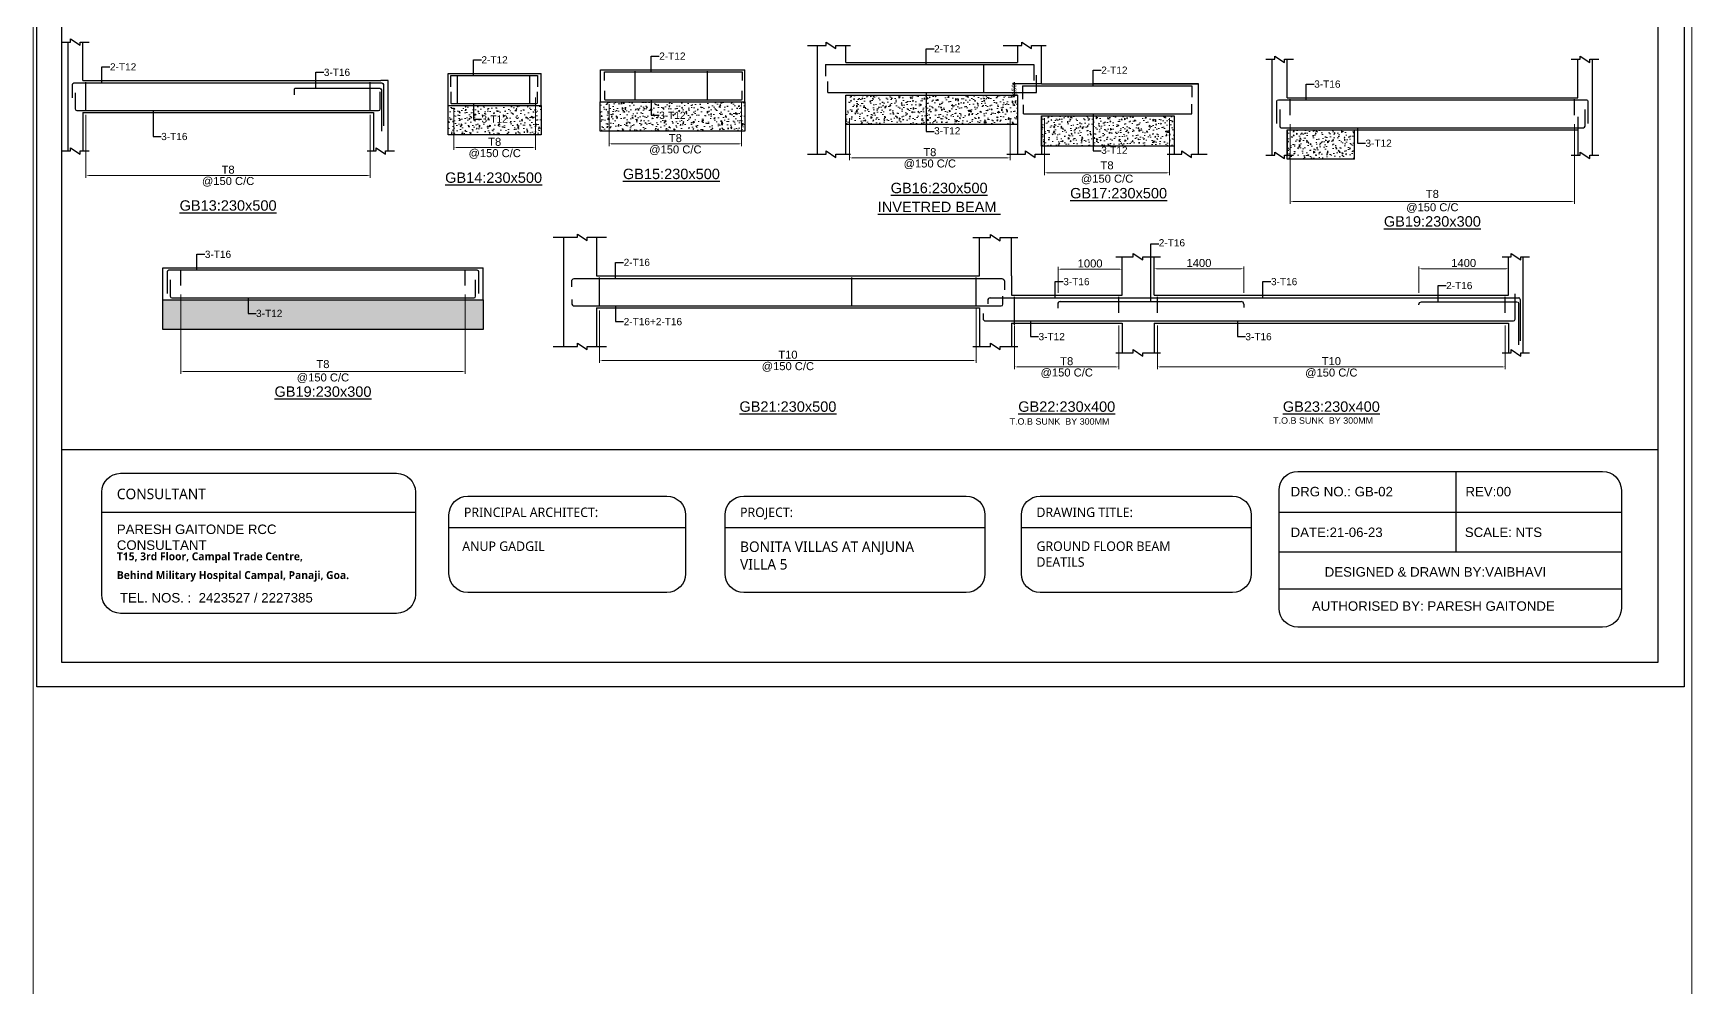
# Model space of a CAD drawing. Header units: millimetres. Extents: x 660818 to 959388, y -495289 to 50450.
# Drawn here: x 756397 to 808207, y -152937 to -123117 of the extents above; entities that cross this region are included whole.
import ezdxf
from ezdxf.enums import TextEntityAlignment as Align

# ---------------------------------------------------------------- set-up
doc = ezdxf.new("R2010")
doc.units = ezdxf.units.MM
doc.header["$LTSCALE"] = 0.01
doc.header["$MEASUREMENT"] = 0
doc.header["$PDMODE"] = 35
for name, color, linetype in [('Concrete Line', 2, 'Continuous'), ('Cut Line', 31, 'Continuous'), ('Dimension', 31, 'Continuous'), ('Grid', 8, 'Continuous'), ('Labels', 4, 'Continuous'), ('Link', 225, 'Continuous'), ('RAFT', 1, 'Continuous'), ('Reinforcement', 130, 'Continuous'), ('Text', 7, 'Continuous')]:
    doc.layers.add(name, color=color, linetype=linetype)
doc.layers.add('E-Switch board', color=71, linetype='Continuous', lineweight=20)
doc.layers.add('elevation', color=123, linetype='Continuous', lineweight=15)
doc.styles.add('SC-SansSerif', font='SansSerif')
doc.styles.get("Standard").update_dxf_attribs({"font": 'arial.ttf'})
doc.dimstyles.new('masonry dim', dxfattribs={"dimtxt": 140, "dimasz": 80, "dimexe": 50, "dimexo": 0, "dimgap": 50, "dimtad": 0, "dimdec": 0, "dimrnd": 5, "dimzin": 0, "dimdsep": 46, "dimtxsty": 'Standard', "dimblk": 'ARCHTICK', "dimcen": 0.09, "dimdle": 50, "dimadec": 0, "dimazin": 0, "dimtfac": 1, "dimtdec": 0, "dimtmove": 0, "dimatfit": 3, "dimfxl": 1, "dimtolj": 1, "dimtzin": 0, "dimarcsym": 0})
doc.dimstyles.new('SCBBSDimStyl', dxfattribs={"dimtxt": 250, "dimasz": 100, "dimexe": 75, "dimexo": 75, "dimgap": 50, "dimtad": 1, "dimtoh": 1, "dimdec": 0, "dimzin": 0, "dimdsep": 46, "dimtxsty": 'SC-SansSerif', "dimcen": 0.045, "dimclrd": 8, "dimclre": 8, "dimclrt": 31, "dimadec": 0, "dimazin": 0, "dimtfac": 1, "dimtdec": 0, "dimtix": 1, "dimtofl": 0, "dimtmove": 0, "dimatfit": 3, "dimfxl": 1, "dimtolj": 1, "dimtzin": 0, "dimlwd": 0, "dimlwe": 0, "dimarcsym": 0})
doc.dimstyles.get("Standard").update_dxf_attribs({"dimtxt": 200, "dimasz": 0.18, "dimexe": 0.18, "dimexo": 0.0625, "dimgap": 0.09, "dimtad": 0, "dimtih": 1, "dimtoh": 1, "dimdec": 1, "dimzin": 0, "dimdsep": 46, "dimtxsty": 'Standard', "dimcen": 0.09, "dimadec": 0, "dimazin": 0, "dimtfac": 1, "dimtdec": 1, "dimtofl": 0, "dimtmove": 0, "dimatfit": 3, "dimfxl": 1, "dimtolj": 1, "dimtzin": 0, "dimarcsym": 0})

# ---------------------------------------------------------------- blocks, each defined once
blk = doc.blocks.new('*D807')
at = {"layer": 'Defpoints', "color": 0, "transparency": 16777216}
for p in [(758046, -125594), (766926, -125594), (766926, -127559)]:
    blk.add_point(p, dxfattribs=at)
at = {"layer": 'Dimension', "color": 8, "lineweight": 0, "transparency": 16777216}
for p, q in [((758046, -125669), (758046, -127634)), ((766926, -125669), (766926, -127634)), ((758146, -127559), (766826, -127559))]:
    blk.add_line(p, q, dxfattribs=at)
at = {"layer": 'Dimension', "color": 8, "transparency": 16777216}
for points in [[(758146, -127543), (758146, -127576), (758046, -127559)], [(766826, -127543), (766826, -127576), (766926, -127559)]]:
    blk.add_solid(points, dxfattribs=at)
at = {"layer": 'Dimension', "color": 31, "transparency": 16777216, "char_height": 250, "style": 'SC-SansSerif'}
for s, insert, attachment_point in [('\\A1;T8', (762486, -127509), 8), ('\\A1;@150 C/C', (762486, -127609), 2)]:
    blk.add_mtext(s, dxfattribs=dict(at, insert=insert, attachment_point=attachment_point))
blk = doc.blocks.new('*D825')
at = {"layer": 'Defpoints', "color": 0, "transparency": 16777216}
for p in [(769542, -125374), (772087, -125056), (772087, -126689)]:
    blk.add_point(p, dxfattribs=at)
at = {"layer": 'Dimension', "color": 8, "lineweight": 0, "transparency": 16777216}
for p, q in [((772087, -125131), (772087, -126764)), ((769542, -125449), (769542, -126764)), ((769642, -126689), (771987, -126689))]:
    blk.add_line(p, q, dxfattribs=at)
at = {"layer": 'Dimension', "color": 8, "transparency": 16777216}
for points in [[(769642, -126672), (769642, -126706), (769542, -126689)], [(771987, -126672), (771987, -126706), (772087, -126689)]]:
    blk.add_solid(points, dxfattribs=at)
at = {"layer": 'Dimension', "color": 31, "transparency": 16777216, "char_height": 250, "style": 'SC-SansSerif'}
for s, insert, attachment_point in [('\\A1;T8', (770814, -126639), 8), ('\\A1;@150 C/C', (770814, -126739), 2)]:
    blk.add_mtext(s, dxfattribs=dict(at, insert=insert, attachment_point=attachment_point))
blk = doc.blocks.new('*D826')
at = {"layer": 'Defpoints', "color": 0, "transparency": 16777216}
for p in [(774387, -125258), (778527, -125196), (778527, -126573)]:
    blk.add_point(p, dxfattribs=at)
at = {"layer": 'Dimension', "color": 8, "lineweight": 0, "transparency": 16777216}
for p, q in [((774387, -125333), (774387, -126648)), ((778527, -125271), (778527, -126648)), ((774487, -126573), (778427, -126573))]:
    blk.add_line(p, q, dxfattribs=at)
at = {"layer": 'Dimension', "color": 8, "transparency": 16777216}
for points in [[(774487, -126556), (774487, -126590), (774387, -126573)], [(778427, -126556), (778427, -126590), (778527, -126573)]]:
    blk.add_solid(points, dxfattribs=at)
at = {"layer": 'Dimension', "color": 31, "transparency": 16777216, "char_height": 250, "style": 'SC-SansSerif'}
for s, insert, attachment_point in [('\\A1;T8', (776457, -126523), 8), ('\\A1;@150 C/C', (776457, -126623), 2)]:
    blk.add_mtext(s, dxfattribs=dict(at, insert=insert, attachment_point=attachment_point))
blk = doc.blocks.new('*D827')
at = {"layer": 'Defpoints', "color": 0, "transparency": 16777216}
for p in [(787991, -125697), (791893, -125697), (791893, -127478)]:
    blk.add_point(p, dxfattribs=at)
at = {"layer": 'Dimension', "color": 8, "lineweight": 0, "transparency": 16777216}
for p, q in [((787991, -125772), (787991, -127553)), ((791893, -125772), (791893, -127553)), ((788091, -127478), (791793, -127478))]:
    blk.add_line(p, q, dxfattribs=at)
at = {"layer": 'Dimension', "color": 8, "transparency": 16777216}
for points in [[(788091, -127461), (788091, -127495), (787991, -127478)], [(791793, -127461), (791793, -127495), (791893, -127478)]]:
    blk.add_solid(points, dxfattribs=at)
at = {"layer": 'Dimension', "color": 31, "transparency": 16777216, "insert": (789942, -127478), "char_height": 250, "attachment_point": 5, "style": 'SC-SansSerif'}
blk.add_mtext('\\A1;T8\\P@150 C/C', dxfattribs=at)
blk = doc.blocks.new('*D828')
at = {"layer": 'Defpoints', "color": 0, "transparency": 16777216}
for p in [(761009, -131201), (769889, -131201), (769889, -133687)]:
    blk.add_point(p, dxfattribs=at)
at = {"layer": 'Dimension', "color": 8, "lineweight": 0, "transparency": 16777216}
for p, q in [((761009, -131276), (761009, -133762)), ((769889, -131276), (769889, -133762)), ((761109, -133687), (769789, -133687))]:
    blk.add_line(p, q, dxfattribs=at)
at = {"layer": 'Dimension', "color": 8, "transparency": 16777216}
for points in [[(761109, -133670), (761109, -133704), (761009, -133687)], [(769789, -133670), (769789, -133704), (769889, -133687)]]:
    blk.add_solid(points, dxfattribs=at)
at = {"layer": 'Dimension', "color": 31, "transparency": 16777216, "insert": (765449, -133687), "char_height": 250, "attachment_point": 5, "style": 'SC-SansSerif'}
blk.add_mtext('\\A1;T8\\P@150 C/C', dxfattribs=at)
blk = doc.blocks.new('*D829')
at = {"layer": 'Defpoints', "color": 0, "transparency": 16777216}
for p in [(774092, -131701), (785852, -131651), (785852, -133341)]:
    blk.add_point(p, dxfattribs=at)
at = {"layer": 'Dimension', "color": 8, "lineweight": 0, "transparency": 16777216}
for p, q in [((774092, -131776), (774092, -133416)), ((785852, -131726), (785852, -133416)), ((774192, -133341), (785752, -133341))]:
    blk.add_line(p, q, dxfattribs=at)
at = {"layer": 'Dimension', "color": 8, "transparency": 16777216}
for points in [[(774192, -133325), (774192, -133358), (774092, -133341)], [(785752, -133325), (785752, -133358), (785852, -133341)]]:
    blk.add_solid(points, dxfattribs=at)
at = {"layer": 'Dimension', "color": 31, "transparency": 16777216, "char_height": 250, "attachment_point": 5, "style": 'SC-SansSerif'}
for s, insert in [('\\A1;T10', (779972, -133162)), ('\\A1;@150 C/C', (779972, -133543))]:
    blk.add_mtext(s, dxfattribs=dict(at, insert=insert))
blk = doc.blocks.new('*D830')
at = {"layer": 'Defpoints', "color": 0, "transparency": 16777216}
for p in [(787052, -132171), (790312, -132171), (790312, -133541)]:
    blk.add_point(p, dxfattribs=at)
at = {"layer": 'Dimension', "color": 8, "lineweight": 0, "transparency": 16777216}
for p, q in [((787052, -132246), (787052, -133616)), ((790312, -132246), (790312, -133616)), ((787152, -133541), (790212, -133541))]:
    blk.add_line(p, q, dxfattribs=at)
at = {"layer": 'Dimension', "color": 8, "transparency": 16777216}
for points in [[(787152, -133525), (787152, -133558), (787052, -133541)], [(790212, -133525), (790212, -133558), (790312, -133541)]]:
    blk.add_solid(points, dxfattribs=at)
at = {"layer": 'Dimension', "color": 31, "transparency": 16777216, "char_height": 250, "style": 'SC-SansSerif'}
for s, insert, attachment_point in [('\\A1;@150 C/C', (788682, -133591), 2), ('\\A1;T8', (788682, -133491), 8)]:
    blk.add_mtext(s, dxfattribs=dict(at, insert=insert, attachment_point=attachment_point))
blk = doc.blocks.new('*D831')
at = {"layer": 'Defpoints', "color": 0, "transparency": 16777216}
for p in [(791512, -132171), (802382, -132171), (802382, -133541)]:
    blk.add_point(p, dxfattribs=at)
at = {"layer": 'Dimension', "color": 8, "lineweight": 0, "transparency": 16777216}
for p, q in [((791512, -132246), (791512, -133616)), ((802382, -132246), (802382, -133616)), ((791612, -133541), (802282, -133541))]:
    blk.add_line(p, q, dxfattribs=at)
at = {"layer": 'Dimension', "color": 8, "transparency": 16777216}
for points in [[(791612, -133525), (791612, -133558), (791512, -133541)], [(802282, -133525), (802282, -133558), (802382, -133541)]]:
    blk.add_solid(points, dxfattribs=at)
at = {"layer": 'Dimension', "color": 31, "transparency": 16777216, "char_height": 250, "attachment_point": 5, "style": 'SC-SansSerif'}
for s, insert in [('\\A1;@150 C/C', (796947, -133743)), ('\\A1;T10', (796947, -133362))]:
    blk.add_mtext(s, dxfattribs=dict(at, insert=insert))
blk = doc.blocks.new('*D818')
at = {"layer": 'Defpoints', "color": 0, "transparency": 16777216}
for p in [(794212, -130476), (791412, -131301), (794212, -131301)]:
    blk.add_point(p, dxfattribs=at)
at = {"layer": 'Dimension', "color": 8, "lineweight": 0, "transparency": 16777216}
for p, q in [((791412, -131226), (791412, -130401)), ((791512, -130476), (794112, -130476)), ((794212, -131226), (794212, -130401))]:
    blk.add_line(p, q, dxfattribs=at)
at = {"layer": 'Dimension', "color": 8, "transparency": 16777216}
for points in [[(791512, -130460), (791512, -130493), (791412, -130476)], [(794112, -130460), (794112, -130493), (794212, -130476)]]:
    blk.add_solid(points, dxfattribs=at)
at = {"layer": 'Dimension', "color": 31, "transparency": 16777216, "insert": (792812, -130297), "char_height": 250, "attachment_point": 5, "style": 'SC-SansSerif'}
blk.add_mtext('\\A1;1400', dxfattribs=at)
blk = doc.blocks.new('*D819')
at = {"layer": 'Defpoints', "color": 0, "transparency": 16777216}
for p in [(802482, -130476), (799682, -131301), (802482, -131301)]:
    blk.add_point(p, dxfattribs=at)
at = {"layer": 'Dimension', "color": 8, "lineweight": 0, "transparency": 16777216}
for p, q in [((799682, -131226), (799682, -130401)), ((799782, -130476), (802382, -130476)), ((802482, -131226), (802482, -130401))]:
    blk.add_line(p, q, dxfattribs=at)
at = {"layer": 'Dimension', "color": 8, "transparency": 16777216}
for points in [[(799782, -130460), (799782, -130493), (799682, -130476)], [(802382, -130460), (802382, -130493), (802482, -130476)]]:
    blk.add_solid(points, dxfattribs=at)
at = {"layer": 'Dimension', "color": 31, "transparency": 16777216, "insert": (801082, -130297), "char_height": 250, "attachment_point": 5, "style": 'SC-SansSerif'}
blk.add_mtext('\\A1;1400', dxfattribs=at)
blk = doc.blocks.new('*D834')
at = {"layer": 'Defpoints', "color": 0, "transparency": 16777216}
for p in [(781901, -125697), (786910, -125697), (786910, -127012)]:
    blk.add_point(p, dxfattribs=at)
at = {"layer": 'Dimension', "color": 8, "lineweight": 0, "transparency": 16777216}
for p, q in [((781901, -125772), (781901, -127087)), ((786910, -125772), (786910, -127087)), ((782001, -127012), (786810, -127012))]:
    blk.add_line(p, q, dxfattribs=at)
at = {"layer": 'Dimension', "color": 8, "transparency": 16777216}
for points in [[(782001, -126995), (782001, -127029), (781901, -127012)], [(786810, -126995), (786810, -127029), (786910, -127012)]]:
    blk.add_solid(points, dxfattribs=at)
at = {"layer": 'Dimension', "color": 31, "transparency": 16777216, "char_height": 250, "style": 'SC-SansSerif'}
for s, insert, attachment_point in [('\\A1;T8', (784405, -126962), 8), ('\\A1;@150 C/C', (784405, -127062), 2)]:
    blk.add_mtext(s, dxfattribs=dict(at, insert=insert, attachment_point=attachment_point))
blk = doc.blocks.new('*D835')
at = {"layer": 'Defpoints', "color": 0, "transparency": 16777216}
for p in [(795663, -125884), (804543, -125884), (804543, -128371)]:
    blk.add_point(p, dxfattribs=at)
at = {"layer": 'Dimension', "color": 8, "lineweight": 0, "transparency": 16777216}
for p, q in [((795663, -125959), (795663, -128446)), ((804543, -125959), (804543, -128446)), ((795763, -128371), (804443, -128371))]:
    blk.add_line(p, q, dxfattribs=at)
at = {"layer": 'Dimension', "color": 8, "transparency": 16777216}
for points in [[(795763, -128354), (795763, -128387), (795663, -128371)], [(804443, -128354), (804443, -128387), (804543, -128371)]]:
    blk.add_solid(points, dxfattribs=at)
at = {"layer": 'Dimension', "color": 31, "transparency": 16777216, "insert": (800103, -128371), "char_height": 250, "attachment_point": 5, "style": 'SC-SansSerif'}
blk.add_mtext('\\A1;T8\\P@150 C/C', dxfattribs=at)
blk = doc.blocks.new('_ArchTick')
at = {"color": 0, "linetype": 'ByBlock', "const_width": 0.15}
blk.add_lwpolyline([(-0.5, -0.5), (0.5, 0.5)], dxfattribs=at)
blk = doc.blocks.new('*D855')
at = {"layer": 'Defpoints', "color": 0, "ltscale": 0.5, "transparency": 16777216}
for p in [(787895, -124697), (787037, -125050), (787139, -125050)]:
    blk.add_point(p, dxfattribs=at)
at = {"layer": 'Reinforcement', "color": 0, "lineweight": -2, "ltscale": 0.5, "transparency": 16777216}
for p, q in [((787895, -124697), (786987, -124697)), ((787037, -124647), (787037, -125100)), ((787139, -125050), (786987, -125050))]:
    blk.add_line(p, q, dxfattribs=at)
at = {"layer": 'Reinforcement', "color": 0, "lineweight": -2, "ltscale": 0.5, "transparency": 16777216, "xscale": 80, "yscale": 80, "zscale": 80}
for p, rotation in [((787037, -124697), 90), ((787037, -125050), 270)]:
    blk.add_blockref('_ArchTick', p, dxfattribs=dict(at, rotation=rotation))
at = {"layer": 'Reinforcement', "color": 0, "ltscale": 0.5, "transparency": 16777216, "insert": (787037, -124873), "char_height": 140, "attachment_point": 5, "rotation": 90}
blk.add_mtext('\\A1;150', dxfattribs=at)
blk = doc.blocks.new('*D856')
at = {"layer": 'Defpoints', "color": 0, "transparency": 16777216}
for p in [(788412, -130489), (788412, -131301), (790412, -131301)]:
    blk.add_point(p, dxfattribs=at)
at = {"layer": 'Dimension', "color": 8, "lineweight": 0, "transparency": 16777216}
for p, q in [((788412, -131226), (788412, -130414)), ((790312, -130489), (788512, -130489)), ((790412, -131226), (790412, -130414))]:
    blk.add_line(p, q, dxfattribs=at)
at = {"layer": 'Dimension', "color": 8, "transparency": 16777216}
for points in [[(788512, -130473), (788512, -130506), (788412, -130489)], [(790312, -130473), (790312, -130506), (790412, -130489)]]:
    blk.add_solid(points, dxfattribs=at)
at = {"layer": 'Dimension', "color": 31, "transparency": 16777216, "insert": (789412, -130311), "char_height": 250, "attachment_point": 5, "style": 'SC-SansSerif'}
blk.add_mtext('\\A1;1000', dxfattribs=at)

msp = doc.modelspace()

# ---------------------------------------------------------------- hatches: boundary and pattern name
at = {"layer": 'elevation', "ltscale": 0.5}
h = msp.add_hatch(dxfattribs=at)
h.set_pattern_fill('AR-CONC', color=3, scale=50, angle=45)
h.set_pattern_definition([(95, (-253831.67, 702152.97), (275.776, 231.40354), [37.5, -412.5]), (40, (-253831.67, 702152.97), (-314.99608, 216.88407), [30, -330]), (145.451444, (-253808.7, 702172.26), (-39.22008, 448.28761), [31.8701, -350.57106]), (91.1842, (-253902.4, 702223.7), (435.8467, 318.80689), [56.25, -618.75]), (141.635635, (-253866.07, 702250.25), (-13.95003, 674.85583), [47.80517, -525.85688]), (36.184164, (-253902.4, 702223.7), (-13.95003, 674.85583), [45, -495]), (66, (-253849.35, 702241.36), (353.385786, 68.69124), [37.5, -412.5]), (11, (-253849.35, 702241.36), (-170.3543, 342.40422), [30, -330]), (116.451445, (-253819.9, 702247.1), (183.03149, 411.09545), [31.8701, -350.57106]), (82.5, (-253831.67, 702152.97), (-113.396593, 121.994909), [0, -326, 0, -335, 0, -331.25]), (52.5, (-253831.67, 702152.97), (-46.43647, 232.454725), [0, -191, 0, -318.5, 0, -126.25]), (12.5, (-253910.52, 702074.13), (196.709084, 180.760381), [0, -125, 0, -390, 0, -517.5]), (2.5, (-253945.87, 702038.78), (170.79499, 241.579903), [0, -162.5, 0, -259, 0, -367.5])])
h.paths.add_polyline_path([(769363.718, -125374.119), (769363.718, -126297.013), (772260.311, -126297.013), (772260.311, -125374.119)])
h = msp.add_hatch(dxfattribs=at)
h.set_pattern_fill('AR-CONC', color=3, scale=50, angle=45)
h.set_pattern_definition([(95, (-247465.23, 702269.08), (275.776, 231.40354), [37.5, -412.5]), (40, (-247465.23, 702269.08), (-314.99608, 216.88407), [30, -330]), (145.451444, (-247442.25, 702288.36), (-39.22008, 448.28761), [31.8701, -350.57106]), (91.1842, (-247535.94, 702339.8), (435.8467, 318.80689), [56.25, -618.75]), (141.635635, (-247499.6, 702366.36), (-13.95003, 674.85583), [47.80517, -525.85688]), (36.184164, (-247535.94, 702339.8), (-13.95003, 674.85583), [45, -495]), (66, (-247482.9, 702357.47), (353.385786, 68.69124), [37.5, -412.5]), (11, (-247482.9, 702357.47), (-170.3543, 342.40422), [30, -330]), (116.451445, (-247453.46, 702363.2), (183.03149, 411.09545), [31.8701, -350.57106]), (82.5, (-247465.23, 702269.08), (-113.396593, 121.994909), [0, -326, 0, -335, 0, -331.25]), (52.5, (-247465.23, 702269.08), (-46.43647, 232.454725), [0, -191, 0, -318.5, 0, -126.25]), (12.5, (-247544.08, 702190.24), (196.709084, 180.760381), [0, -125, 0, -390, 0, -517.5]), (2.5, (-247579.43, 702154.88), (170.79499, 241.579903), [0, -162.5, 0, -259, 0, -367.5])])
h.paths.add_polyline_path([(774105.13, -126180.908), (778626.753, -126180.908), (778626.753, -125258.014), (774105.13, -125258.014)])
h = msp.add_hatch(dxfattribs=at)
h.set_pattern_fill('AR-CONC', color=3, scale=50, angle=45)
h.set_pattern_definition([(95, (-235281.25, 702477.4), (275.776, 231.40354), [37.5, -412.5]), (40, (-235281.25, 702477.4), (-314.99608, 216.88407), [30, -330]), (145.451444, (-235258.27, 702496.7), (-39.22008, 448.28761), [31.8701, -350.57106]), (91.1842, (-235351.96, 702548.1), (435.8467, 318.80689), [56.25, -618.75]), (141.635635, (-235315.64, 702574.7), (-13.95003, 674.85583), [47.80517, -525.85688]), (36.184164, (-235351.96, 702548.1), (-13.95003, 674.85583), [45, -495]), (66, (-235298.93, 702565.8), (353.385786, 68.69124), [37.5, -412.5]), (11, (-235298.93, 702565.8), (-170.3543, 342.40422), [30, -330]), (116.451445, (-235269.48, 702571.52), (183.03149, 411.09545), [31.8701, -350.57106]), (82.5, (-235281.25, 702477.41), (-113.396593, 121.994909), [0, -326, 0, -335, 0, -331.25]), (52.5, (-235281.25, 702477.4), (-46.43647, 232.454725), [0, -191, 0, -318.5, 0, -126.25]), (12.5, (-235360.09, 702398.56), (196.709084, 180.760381), [0, -125, 0, -390, 0, -517.5]), (2.5, (-235395.45, 702363.2), (170.79499, 241.579903), [0, -162.5, 0, -259, 0, -367.5])])
h.paths.add_polyline_path([(781781.315, -125049.686), (781781.315, -125972.58), (787139.069, -125972.58), (787139.069, -125049.686)])
h = msp.add_hatch(dxfattribs=at)
h.set_pattern_fill('AR-CONC', color=3, scale=50, angle=45)
h.set_pattern_definition([(95, (-229116.53, 701830.16), (275.776, 231.40354), [37.5, -412.5]), (40, (-229116.53, 701830.16), (-314.99608, 216.88407), [30, -330]), (145.451444, (-229093.55, 701849.44), (-39.22008, 448.28761), [31.8701, -350.57106]), (91.1842, (-229187.24, 701900.87), (435.8467, 318.80689), [56.25, -618.75]), (141.635635, (-229150.9, 701927.44), (-13.95003, 674.85583), [47.80517, -525.85688]), (36.184164, (-229187.24, 701900.87), (-13.95003, 674.85583), [45, -495]), (66, (-229134.2, 701918.55), (353.385786, 68.69124), [37.5, -412.5]), (11, (-229134.2, 701918.55), (-170.3543, 342.40422), [30, -330]), (116.451445, (-229104.76, 701924.27), (183.03149, 411.09545), [31.8701, -350.57106]), (82.5, (-229116.53, 701830.16), (-113.396593, 121.994909), [0, -326, 0, -335, 0, -331.25]), (52.5, (-229116.53, 701830.16), (-46.43647, 232.454725), [0, -191, 0, -318.5, 0, -126.25]), (12.5, (-229195.37, 701751.32), (196.709084, 180.760381), [0, -125, 0, -390, 0, -517.5]), (2.5, (-229230.72, 701715.96), (170.79499, 241.579903), [0, -162.5, 0, -259, 0, -367.5])])
h.paths.add_polyline_path([(792037.887, -126641.756), (792037.887, -125696.934), (787895.46, -125696.934), (787895.46, -126641.756)])
h = msp.add_hatch(dxfattribs=at)
h.set_pattern_fill('AR-CONC', color=3, scale=50, angle=45)
h.set_pattern_definition([(95, (-221449.2, 701395.36), (275.776, 231.40354), [37.5, -412.5]), (40, (-221449.2, 701395.36), (-314.99608, 216.88407), [30, -330]), (145.451444, (-221426.22, 701414.64), (-39.22008, 448.28761), [31.8701, -350.57106]), (91.1842, (-221519.9, 701466.07), (435.8467, 318.80689), [56.25, -618.75]), (141.635635, (-221483.6, 701492.64), (-13.95003, 674.85583), [47.80517, -525.85688]), (36.184164, (-221519.9, 701466.07), (-13.95003, 674.85583), [45, -495]), (66, (-221466.88, 701483.75), (353.385786, 68.69124), [37.5, -412.5]), (11, (-221466.88, 701483.75), (-170.3543, 342.40422), [30, -330]), (116.451445, (-221437.43, 701489.47), (183.03149, 411.09545), [31.8701, -350.57106]), (82.5, (-221449.2, 701395.36), (-113.396593, 121.994909), [0, -326, 0, -335, 0, -331.25]), (52.5, (-221449.2, 701395.36), (-46.43647, 232.454725), [0, -191, 0, -318.5, 0, -126.25]), (12.5, (-221528.04, 701316.52), (196.709084, 180.760381), [0, -125, 0, -390, 0, -517.5]), (2.5, (-221563.4, 701281.16), (170.79499, 241.579903), [0, -162.5, 0, -259, 0, -367.5])])
h.paths.add_polyline_path([(797664.863, -127054.625), (797664.863, -126131.732), (795562.787, -126131.732), (795562.787, -127054.625)])
h = msp.add_hatch(dxfattribs=at)
h.set_pattern_fill('AR-CONC', color=3, scale=50, angle=45)
h.set_pattern_definition([(95, (-256102.63, 696078.84), (275.776, 231.40354), [37.5, -412.5]), (40, (-256102.63, 696078.84), (-314.99608, 216.88407), [30, -330]), (145.451444, (-256079.65, 696098.12), (-39.22008, 448.28761), [31.8701, -350.57106]), (91.1842, (-256173.34, 696149.55), (435.8467, 318.80689), [56.25, -618.75]), (141.635635, (-256137, 696176.1), (-13.95003, 674.85583), [47.80517, -525.85688]), (36.184164, (-256173.34, 696149.55), (-13.95003, 674.85583), [45, -495]), (66, (-256120.3, 696167.22), (353.385786, 68.69124), [37.5, -412.5]), (11, (-256120.3, 696167.22), (-170.3543, 342.40422), [30, -330]), (116.451445, (-256090.86, 696172.95), (183.03149, 411.09545), [31.8701, -350.57106]), (82.5, (-256102.63, 696078.84), (-113.396593, 121.994909), [0, -326, 0, -335, 0, -331.25]), (52.5, (-256102.63, 696078.84), (-46.43647, 232.454725), [0, -191, 0, -318.5, 0, -126.25]), (12.5, (-256181.48, 695999.99), (196.709084, 180.760381), [0, -125, 0, -390, 0, -517.5]), (2.5, (-256216.83, 695964.64), (170.79499, 241.579903), [0, -162.5, 0, -259, 0, -367.5])])
h.paths.add_polyline_path([(760448.549, -131448.257), (760448.549, -132371.151), (770448.785, -132371.151), (770448.785, -131448.257)])

# ---------------------------------------------------------------- linework, layer by layer
at = {"color": 151}
for p, q in [((800839.732, -136806.992), (800839.732, -139314.227)), ((758541.882, -138080.841), (768335.937, -138080.841)), ((795314.445, -138075.922), (806006.013, -138075.922)), ((769384.654, -138561.23), (776776.813, -138561.23)), ((778008.807, -138561.23), (786128.391, -138561.23)), ((787267.476, -138561.23), (794444.153, -138561.23)), ((795314.445, -139314.227), (806006.013, -139314.227)), ((795314.445, -140477.687), (806006.013, -140477.687))]:
    msp.add_line(p, q, dxfattribs=at)
for points in [[(759128.352, -136865.014), (767749.466, -136865.014, -0.414213562), (768335.937, -137451.485), (768335.937, -140653.167, -0.414213562), (767749.466, -141239.638), (759128.352, -141239.638, -0.414213562), (758541.882, -140653.167), (758541.882, -137451.485, -0.414213562)], [(795900.916, -136806.992), (805419.543, -136806.992, -0.414213562), (806006.013, -137393.462), (806006.013, -141083.6, -0.414213562), (805419.543, -141670.07), (795900.916, -141670.07, -0.414213562), (795314.445, -141083.6), (795314.445, -137393.462, -0.414213562)], [(769971.125, -137579.129), (776190.342, -137579.129, -0.414213562), (776776.813, -138165.599), (776776.813, -140001.695, -0.414213562), (776190.342, -140588.166), (769971.125, -140588.166, -0.414213562), (769384.654, -140001.695), (769384.654, -138165.599, -0.414213562)], [(778595.278, -137579.129), (785541.921, -137579.129, -0.414213562), (786128.391, -138165.599), (786128.391, -140001.695, -0.414213562), (785541.921, -140588.166), (778595.278, -140588.166, -0.414213562), (778008.807, -140001.695), (778008.807, -138165.599, -0.414213562)], [(787853.947, -137579.129), (793857.682, -137579.129, -0.414213562), (794444.153, -138165.599), (794444.153, -140001.695, -0.414213562), (793857.682, -140588.166), (787853.947, -140588.166, -0.414213562), (787267.476, -140001.695), (787267.476, -138165.599, -0.414213562)]]:
    msp.add_lwpolyline(points, format="xyb", close=True, dxfattribs=at)
at = {"layer": 'Concrete Line'}
for p, q in [((757486.078, -126794.408), (757486.078, -123394.408)), ((757946.078, -124594.408), (757946.078, -123394.408)), ((780897.068, -124696.934), (780897.068, -123499.588)), ((781781.315, -124030.338), (781781.315, -123496.934)), ((787139.069, -123499.588), (787139.069, -124030.338)), ((787895.46, -124696.934), (787895.46, -123496.934)), ((774117.768, -125258.014), (774117.768, -124258.014)), ((778626.753, -125258.014), (778626.753, -124258.014)), ((795102.787, -126931.732), (795102.787, -123931.732)), ((795562.787, -125131.732), (795562.787, -123931.732)), ((804642.787, -125131.732), (804642.787, -123931.732)), ((805102.787, -126931.732), (805102.787, -123931.732)), ((767486.078, -124594.408), (767256.078, -124594.408)), ((767486.078, -126794.408), (767486.078, -124594.408)), ((769363.718, -125374.119), (769363.718, -124374.119)), ((772260.311, -125374.119), (772260.311, -124374.119)), ((780897.068, -126896.934), (780897.068, -124696.934)), ((792796.767, -124696.934), (789496.767, -124696.934)), ((792796.767, -126896.934), (792796.767, -124696.934)), ((781781.315, -126896.934), (781781.315, -125049.686)), ((787139.069, -125049.686), (787139.069, -126896.934)), ((757946.078, -125594.408), (757946.078, -126794.408)), ((767026.078, -125594.408), (767026.078, -126794.408)), ((787895.46, -125696.934), (787895.46, -126896.934)), ((792037.887, -125696.934), (792037.887, -126896.934)), ((804642.787, -125731.732), (804642.787, -126931.732)), ((795562.787, -126131.732), (795562.787, -126931.732)), ((772970.83, -130701.242), (772970.83, -129490.257)), ((773991.835, -129501.242), (773991.835, -130701.242)), ((785951.835, -130701.242), (785951.835, -129501.242)), ((786951.835, -130701.242), (786951.835, -129501.242)), ((760449.353, -131448.257), (760449.353, -130448.257)), ((770449.353, -131448.257), (770449.353, -130448.257)), ((790411.835, -131301.242), (790411.835, -130101.242)), ((791411.835, -131301.242), (791411.835, -130101.242)), ((802481.835, -131301.242), (802481.835, -130101.242)), ((802941.835, -133101.242), (802941.835, -130101.242)), ((772970.83, -132901.242), (772970.83, -130701.242)), ((786951.835, -130701.242), (786951.835, -131301.242)), ((773991.835, -131701.242), (773991.835, -132901.242)), ((785951.835, -131701.242), (785951.835, -132901.242)), ((786951.835, -132170.671), (786951.835, -132901.242)), ((790411.835, -132170.671), (790411.835, -133101.242)), ((791411.835, -132170.671), (791411.835, -133101.242)), ((802481.835, -132170.671), (802481.835, -133101.242))]:
    msp.add_line(p, q, dxfattribs=at)
for points in [[(774117.768, -124258.014), (778626.753, -124258.014)], [(781781.315, -124030.338), (787139.069, -124030.338)], [(757946.078, -124594.408), (767256.078, -124594.408)], [(769363.718, -124374.119), (772260.311, -124374.119)], [(787895.46, -124696.934), (792796.767, -124696.934)], [(769363.718, -125374.119), (772260.311, -125374.119)], [(774117.768, -125258.014), (778626.753, -125258.014)], [(781781.315, -125049.686), (786845.684, -125049.686)], [(781781.315, -125049.686), (787139.069, -125049.686)], [(795562.787, -125131.732), (804642.787, -125131.732)], [(757946.078, -125594.408), (767026.078, -125594.408)], [(787895.46, -125696.934), (792037.887, -125696.934)], [(795562.787, -126131.732), (804642.787, -126131.732)], [(760449.353, -130448.257), (770449.353, -130448.257)], [(773991.835, -130701.242), (785951.835, -130701.242)], [(760449.353, -131448.257), (770449.353, -131448.257)], [(786951.835, -131301.242), (790411.835, -131301.242)], [(791411.835, -131301.242), (802481.835, -131301.242)], [(773991.835, -131701.242), (785951.835, -131701.242)], [(786951.835, -132170.671), (790411.835, -132170.671)], [(791411.835, -132170.671), (802481.835, -132170.671)]]:
    msp.add_lwpolyline(points, dxfattribs=at)
at = {"layer": 'Cut Line'}
for points in [[(757286.078, -123394.408), (757566.078, -123394.408), (757566.078, -123294.408), (757866.078, -123494.408), (757866.078, -123394.408), (758146.078, -123394.408)], [(780581, -123499.588), (781165.179, -123499.588), (781165.179, -123399.588), (781465.179, -123599.588), (781465.179, -123499.588), (781928.823, -123499.588)], [(786695.145, -123499.588), (787279.324, -123499.588), (787279.324, -123399.588), (787579.324, -123599.588), (787579.324, -123499.588), (788042.968, -123499.588)], [(794902.787, -123931.732), (795182.787, -123931.732), (795182.787, -123831.732), (795482.787, -124031.732), (795482.787, -123931.732), (795762.787, -123931.732)], [(804442.787, -123931.732), (804722.787, -123931.732), (804722.787, -123831.732), (805022.787, -124031.732), (805022.787, -123931.732), (805302.787, -123931.732)], [(757286.078, -126794.408), (757566.078, -126794.408), (757566.078, -126694.408), (757866.078, -126894.408), (757866.078, -126794.408), (758146.078, -126794.408)], [(766826.078, -126794.408), (767106.078, -126794.408), (767106.078, -126694.408), (767406.078, -126894.408), (767406.078, -126794.408), (767686.078, -126794.408)], [(780581, -126896.934), (781165.179, -126896.934), (781165.179, -126796.934), (781465.179, -126996.934), (781465.179, -126896.934), (781928.823, -126896.934)], [(786809.593, -126896.934), (787393.771, -126896.934), (787393.771, -126796.934), (787693.771, -126996.934), (787693.771, -126896.934), (788157.415, -126896.934)], [(791821.523, -126896.934), (792277.138, -126896.934), (792277.138, -126796.934), (792577.138, -126996.934), (792577.138, -126896.934), (793071.327, -126896.934)], [(794902.787, -126931.732), (795182.787, -126931.732), (795182.787, -126831.732), (795482.787, -127031.732), (795482.787, -126931.732), (795762.787, -126931.732)], [(804442.787, -126931.732), (804722.787, -126931.732), (804722.787, -126831.732), (805022.787, -127031.732), (805022.787, -126931.732), (805302.787, -126931.732)], [(772641.49, -129490.257), (773404.437, -129490.257), (773404.437, -129390.257), (773704.437, -129590.257), (773704.437, -129490.257), (774308.652, -129490.257)], [(785751.835, -129501.242), (786301.835, -129501.242), (786301.835, -129401.242), (786601.835, -129601.242), (786601.835, -129501.242), (787151.835, -129501.242)], [(790211.835, -130101.242), (790761.835, -130101.242), (790761.835, -130001.242), (791061.835, -130201.242), (791061.835, -130101.242), (791611.835, -130101.242)], [(802281.835, -130101.242), (802561.835, -130101.242), (802561.835, -130001.242), (802861.835, -130201.242), (802861.835, -130101.242), (803141.835, -130101.242)], [(772641.49, -132901.242), (773404.437, -132901.242), (773404.437, -132801.242), (773704.437, -133001.242), (773704.437, -132901.242), (774308.652, -132901.242)], [(785751.835, -132901.242), (786301.835, -132901.242), (786301.835, -132801.242), (786601.835, -133001.242), (786601.835, -132901.242), (787151.835, -132901.242)], [(790211.835, -133101.242), (790761.835, -133101.242), (790761.835, -133001.242), (791061.835, -133201.242), (791061.835, -133101.242), (791611.835, -133101.242)], [(802281.835, -133101.242), (802561.835, -133101.242), (802561.835, -133001.242), (802861.835, -133201.242), (802861.835, -133101.242), (803141.835, -133101.242)]]:
    msp.add_lwpolyline(points, dxfattribs=at)
at = {"layer": 'E-Switch board', "ltscale": 0.1}
for p, q in [((756397.003, -74056.974), (756397.003, -223818.83)), ((808207.45, -74056.974), (808207.45, -223818.83))]:
    msp.add_line(p, q, dxfattribs=at)
at = {"layer": 'Grid'}
msp.add_circle((790506.99, -127979.435), 0, dxfattribs=at)
at = {"layer": 'Link'}
for p, q in [((775203.318, -125208.014), (775203.318, -124308.014)), ((777463.318, -125208.014), (777463.318, -124308.014)), ((786096.767, -124980.338), (786096.767, -124080.338)), ((758046.078, -125544.408), (758046.078, -124644.408)), ((766926.078, -125544.408), (766926.078, -124644.408)), ((769649.454, -125324.119), (769649.454, -124424.119)), ((771909.454, -125324.119), (771909.454, -124424.119)), ((795662.787, -125681.732), (795662.787, -125181.732)), ((804542.787, -125681.732), (804542.787, -125181.732)), ((761009.353, -130998.257), (761009.353, -130498.257)), ((769889.353, -130998.257), (769889.353, -130498.257)), ((774091.835, -131651.242), (774091.835, -130751.242)), ((781965.168, -131651.242), (781965.168, -130751.242)), ((785851.835, -131651.242), (785851.835, -130751.242)), ((787051.835, -132223.384), (787051.835, -131353.955)), ((790311.835, -131851.242), (790311.835, -131351.242)), ((791511.835, -131851.242), (791511.835, -131351.242)), ((802381.835, -131851.242), (802381.835, -131351.242))]:
    msp.add_line(p, q, dxfattribs=at)
at = {"layer": 'RAFT', "ltscale": 0.5}
for points in [[(769363.718, -125374.119), (772260.311, -125374.119), (772260.311, -126297.013), (769363.718, -126297.013)], [(774105.13, -125258.014), (778626.753, -125258.014), (778626.753, -126180.908), (774105.13, -126180.908)], [(787895.46, -125696.934), (792037.887, -125696.934), (792037.887, -126641.756), (787895.46, -126641.756)], [(795562.787, -126131.732), (797664.863, -126131.732), (797664.863, -127054.625), (795562.787, -127054.625)], [(760448.549, -131448.257), (770448.785, -131448.257), (770448.785, -132371.151), (760448.549, -132371.151)]]:
    msp.add_lwpolyline(points, close=True, dxfattribs=at)
msp.add_lwpolyline([(786960.634, -125049.686), (787139.069, -125049.686), (787139.069, -125972.58), (781781.315, -125972.58), (781781.315, -125049.686), (786845.684, -125049.686)], dxfattribs=at)
at = {"layer": 'Reinforcement', "ltscale": 0.5}
for p, q in [((781143.295, -124092.338), (781143.295, -124456.873)), ((787658.653, -124092.338), (787658.653, -124599.462)), ((781218.702, -124968.338), (781218.702, -124625.315)), ((787297.363, -124758.934), (787297.363, -125183.161)), ((787735.944, -124968.338), (787735.944, -124423.717)), ((792585.284, -124758.934), (792585.284, -125119.018)), ((787328.618, -125634.934), (787328.618, -125358.102)), ((792592.104, -125634.934), (792592.104, -125337.489)), ((786214.702, -131463.242), (786214.702, -131567.613)), ((786294.702, -131383.242), (790214.702, -131383.242)), ((788400, -131579.43), (788400, -131708.14)), ((788480, -131499.43), (794131.835, -131499.43)), ((794211.835, -131579.43), (794211.835, -131688.879)), ((807147.853, -136132.48), (757290.755, -136132.48))]:
    msp.add_line(p, q, dxfattribs=at)
at = {"layer": 'Reinforcement'}
for p, q in [((799382.335, -131383.242), (802799.581, -131383.242)), ((802849.581, -131433.242), (802849.581, -132722.242))]:
    msp.add_line(p, q, dxfattribs=at)
at = {"layer": 'Reinforcement', "ltscale": 0.5}
for points in [[(756508.773, -110787.819), (807967.561, -110787.819), (807967.561, -143530.441), (756508.773, -143530.441)], [(757290.755, -111785.239), (807147.853, -111785.239), (807147.853, -142778.475), (757290.755, -142778.475)]]:
    msp.add_lwpolyline(points, close=True, dxfattribs=at)
at = {"layer": 'Reinforcement'}
for points in [[(774239.437, -124599.489), (774239.437, -124340.014, -0.414213562), (774259.437, -124320.014), (778527.318, -124320.014, -0.414213562), (778547.318, -124340.014), (778547.318, -124599.489)], [(757622.078, -125137.408), (757622.078, -124719.408, -0.414213562), (757672.078, -124669.408), (764326.078, -124669.408)], [(764326.078, -124669.408), (767287.078, -124669.408, -0.414213562), (767337.078, -124719.408), (767337.078, -126008.408)], [(764561.982, -125041.065), (764561.982, -124858.264, -0.414213562), (764581.982, -124838.264), (767222.982, -124838.264, -0.414213562), (767272.982, -124888.264), (767272.982, -126177.264)], [(769438.473, -124796.017), (769438.473, -124456.119, -0.414213562), (769458.473, -124436.119), (772134.712, -124436.119, -0.414213562), (772154.712, -124456.119), (772154.712, -124796.017)], [(757710.078, -124976.408), (757710.078, -125482.408, 0.414213562), (757760.078, -125532.408), (767186.738, -125532.408, 0.414213562), (767236.738, -125482.408), (767236.738, -124950.408)], [(769438.473, -124952.221), (769438.473, -125292.119, 0.414213562), (769458.473, -125312.119), (772134.712, -125312.119, 0.414213562), (772154.712, -125292.119), (772154.712, -124952.221)], [(774239.437, -124916.539), (774239.437, -125176.014, 0.414213562), (774259.437, -125196.014), (778527.318, -125196.014, 0.414213562), (778547.318, -125176.014), (778547.318, -124916.539)], [(795242.787, -125933.732), (795242.787, -125247.732, -0.414213562), (795292.787, -125197.732), (798154.787, -125197.732)], [(802050.787, -125197.732), (804912.787, -125197.732, -0.414213562), (804962.787, -125247.732), (804962.787, -125933.732)], [(795334.787, -125505.732), (795334.787, -126019.732, 0.414213562), (795384.787, -126069.732), (804821.447, -126069.732, 0.414213562), (804871.447, -126019.732), (804871.447, -125505.732)], [(760589.353, -131250.257), (760589.353, -130564.257, -0.414213562), (760639.353, -130514.257), (763501.353, -130514.257)], [(767397.353, -130514.257), (770259.353, -130514.257, -0.414213562), (770309.353, -130564.257), (770309.353, -131250.257)], [(760681.353, -130822.257), (760681.353, -131336.257, 0.414213562), (760731.353, -131386.257), (770168.013, -131386.257, 0.414213562), (770218.013, -131336.257), (770218.013, -130822.257)], [(773218.038, -131043.866), (773218.038, -130863.242, -0.414213562), (773298.038, -130783.242), (777183.835, -130783.242)], [(782567.835, -130783.242), (786655.617, -130783.242, -0.414213562), (786735.617, -130863.242), (786735.617, -131136.479)], [(773218.038, -131436.465), (773218.038, -131555.242, 0.414213562), (773298.038, -131635.242), (786637.835, -131635.242, 0.414213562), (786687.835, -131585.242), (786687.835, -131335.242)], [(789235.835, -132104.671), (802636.835, -132104.671, 0.414213562), (802686.835, -132054.671), (802686.835, -131254.671)], [(799682.335, -131600.198), (799682.335, -131589.422, -0.414213562), (799762.335, -131509.422), (802743.335, -131509.422, -0.414213562), (802793.335, -131559.422), (802793.335, -132848.422)], [(786067.835, -131871.96), (786067.835, -132024.671, 0.414213562), (786147.835, -132104.671), (787051.835, -132104.671)]]:
    msp.add_lwpolyline(points, format="xyb", dxfattribs=at)
for points in [[(781143.295, -124092.338), (787658.653, -124092.338)], [(787297.363, -124758.934), (792585.284, -124758.934)], [(781218.702, -124968.338), (787735.944, -124968.338)], [(798154.787, -125197.732), (802050.787, -125197.732)], [(787328.618, -125634.934), (792592.104, -125634.934)], [(763501.353, -130514.257), (767397.353, -130514.257)], [(777183.835, -130783.242), (782567.835, -130783.242)], [(787051.835, -131383.242), (789795.835, -131383.242)], [(789795.835, -131383.242), (794511.835, -131383.242)], [(794511.835, -131383.242), (799382.335, -131383.242)], [(787051.835, -132104.671), (789235.835, -132104.671)]]:
    msp.add_lwpolyline(points, dxfattribs=at)
at = {"layer": 'Reinforcement', "ltscale": 0.5}
for centre, start, end in [((786294.702, -131463.242), 90, 180), ((788480, -131579.43), 90, 180), ((794131.835, -131579.43), 0, 90)]:
    msp.add_arc(centre, 80, start, end, dxfattribs=at)
at = {"layer": 'Reinforcement'}
msp.add_arc((802799.581, -131433.242), 50, 0, 90, dxfattribs=at)

# ---------------------------------------------------------------- texts
at = {"color": 151, "attachment_point": 1}
for s, insert, char_height, width in [('DRG NO.: GB-02', (795675.028, -137288.586), 296.21844, 3714.39952), ('REV:00', (801136.441, -137288.586), 296.2184, 3714.39952), ('DATE:21-06-23', (795675.028, -138559.987), 296.21844, 3714.39952), ('SCALE: NTS', (801116.88, -138558.295), 296.2184, 3714.39952), ('DESIGNED & DRAWN BY:VAIBHAVI', (796739.274, -139796.454), 296.21844, 8957.0871), ('TEL. NOS. :  2423527 / 2227385', (759105.477, -140604.73), 296.21844, 8957.0871), ('AUTHORISED BY: PARESH GAITONDE', (796337.897, -140863.661), 296.21844, 8957.0871)]:
    msp.add_mtext(s, dxfattribs=dict(at, insert=insert, char_height=char_height, width=width))
for s, width, heights, insert, char_height in [('{\\fLucida Calligraphy|b0|i0|c0|p66;CONSULTANT}', 1188.69725, [-329.132], (759010.218, -137344.947), 329.1316), ('{\\fLucida Calligraphy|b0|i0|c0|p66;PRINCIPAL ARCHITECT:}', 6566.54616, [-296.218], (769852.99, -137934.408), 296.21844), ('{\\fLucida Calligraphy|b0|i0|c0|p66;PROJECT:}', 3995.39936, [-296.218], (778477.143, -137934.408), 296.21844), ('{\\fLucida Calligraphy|b0|i0|c0|p66;DRAWING TITLE:}', 5437.35105, [-296.218], (787735.812, -137934.408), 296.21844), ('PARESH GAITONDE RCC CONSULTANT', 7423.30961, [-805.474], (759010.218, -138466.037), 296.21844), ('{\\fLucida Calligraphy|b1|i0|c0|p66;T15, 3rd Floor, Campal Trade Centre,}', 7423.30961, [-329.132], (759010.218, -139335.779), 246.8487), ('{\\fLucida Calligraphy|b0|i0|c0|p66;\\H0.9x;\\C40;ANUP GADGIL}', 4174.97483, [-296.218], (769798.909, -138993.698), 329.1316), ('{\\fLucida Calligraphy|b0|i0|c0|p66;\\C40;BONITA VILLAS AT ANJUNA\\PVILLA 5}', 10645.03101, [2152.893], (778477.143, -138993.698), 329.1316), ('{\\fLucida Calligraphy|b0|i0|c0|p66;\\H0.9x;\\C40;GROUND FLOOR BEAM DEATILS}', 4591.02795, [-800.887], (787735.812, -138993.698), 329.1316), ('{\\fLucida Calligraphy|b1|i0|c0|p66;Behind Military Hospital Campal, Panaji, Goa.}', 9060.06026, [-329.132], (759010.218, -139921.872), 246.8487)]:
    msp.add_mtext_dynamic_manual_height_columns(s, width=width, gutter_width=12.5, heights=heights, dxfattribs=dict(at, insert=insert, char_height=char_height))
at = {"layer": 'Labels', "style": 'SC-SansSerif'}
for s, p in [('%%UGB15:230x500', (776333.318, -127773.014)), ('%%UGB14:230x500', (770779.454, -127889.119)), ('%%UGB16:230x500', (784696.857, -128211.934)), ('%%UGB17:230x500', (790301.65, -128374.544)), ('%%UGB13:230x500', (762486.078, -128759.408)), ('%%UINVETRED BEAM ', (784696.857, -128803.782)), ('%%UGB19:230x300', (800102.787, -129256.447)), ('%%UGB19:230x300', (765449.353, -134572.973)), ('%%UGB21:230x500', (779971.835, -135041.242)), ('%%UGB22:230x400', (788681.835, -135041.242)), ('%%UGB23:230x400', (796946.835, -135041.242))]:
    msp.add_text(s, height=325, dxfattribs=at).set_placement(p, align=Align.BOTTOM_CENTER)
at = {"layer": 'Text', "style": 'SC-SansSerif'}
for s, p in [('2-T12', (775953.318, -123833.014)), ('2-T12', (784538.21, -123605.338)), ('2-T12', (758796.078, -124169.408)), ('3-T16', (765476.078, -124338.264)), ('2-T12', (770399.454, -123949.119)), ('2-T12', (789759.924, -124271.934)), ('3-T16', (796412.787, -124706.732)), ('3-T12', (770399.454, -125799.119)), ('3-T12', (775953.318, -125683.014)), ('3-T16', (760396.078, -126344.408)), ('3-T12', (784538.21, -126166.206)), ('3-T12', (789759.924, -126772.561)), ('3-T12', (798012.787, -126552.677)), ('3-T16', (761759.353, -130023.257)), ('2-T16', (791555.917, -129664.155)), ('2-T16', (774841.835, -130276.242)), ('3-T16', (788574.303, -130876.242)), ('3-T16', (795061.835, -130876.242)), ('2-T16', (800532.335, -131000.203)), ('3-T12', (763359.353, -131869.203)), ('2-T16+2-T16', (774841.835, -132126.242)), ('3-T12', (787801.835, -132595.671)), ('3-T16', (794261.835, -132595.671))]:
    msp.add_text(s, height=225, dxfattribs=at).set_placement(p, align=Align.MIDDLE_LEFT)
at = {"layer": 'Text', "color": 1, "char_height": 200, "attachment_point": 1}
for insert in [(786896.802, -135144.589), (795128.94, -135116.939)]:
    msp.add_mtext_dynamic_manual_height_columns('T.O.B SUNK  BY 300MM', width=4724.63692, gutter_width=1, heights=[-207.094], dxfattribs=dict(at, insert=insert))

# ---------------------------------------------------------------- dimensions: what is measured, and where the dimension line sits
at = {"layer": 'Dimension'}
for base, p1, p2, text, picture, middle in [((772087.299, -126689.119), (769541.561, -125374.119), (772087.299, -125056.394), 'T8\\X@150 C/C', '*D825', (770814.43, -126689.119)), ((778527.318, -126573.014), (774386.961, -125258.014), (778527.318, -125196.014), 'T8\\X@150 C/C', '*D826', (776457.139, -126573.014)), ((766926.078, -127559.408), (758046.078, -125594.408), (766926.078, -125594.408), 'T8\\X@150 C/C', '*D807', (762486.078, -127559.408)), ((786909.601, -127011.934), (781901.35, -125696.934), (786909.601, -125696.934), 'T8\\X@150 C/C', '*D834', (784405.476, -127011.934)), ((788411.835, -130489.273), (790411.835, -131301.242), (788411.835, -131301.242), '1000', '*D856', (789411.835, -130310.501)), ((794211.835, -130476.242), (791411.835, -131301.242), (794211.835, -131301.242), '1400', '*D818', (792811.835, -130297.47)), ((802482.335, -130476.242), (799682.335, -131301.242), (802482.335, -131301.242), '1400', '*D819', (801082.335, -130297.47)), ((785851.835, -133341.242), (774091.835, -131701.242), (785851.835, -131651.242), 'T10\\X@150 C/C', '*D829', (779971.835, -133341.242)), ((790311.835, -133541.242), (787051.835, -132170.671), (790311.835, -132170.671), 'T8\\X@150 C/C', '*D830', (788681.835, -133541.242)), ((802381.835, -133541.242), (791511.835, -132170.671), (802381.835, -132170.671), 'T10\\X@150 C/C', '*D831', (796946.835, -133541.242))]:
    dim = msp.add_linear_dim(base=base, p1=p1, p2=p2, text=text, dimstyle='SCBBSDimStyl', dxfattribs=at)
    dim.commit()
    dim.dimension.update_dxf_attribs({"geometry": picture, "text_midpoint": middle})
for base, p1, p2, picture, middle in [((791893.028, -127478.01), (787990.812, -125696.934), (791893.028, -125696.934), '*D827', (789941.92, -127478.01)), ((804542.787, -128370.569), (795662.787, -125884.177), (804542.787, -125884.177), '*D835', (800102.787, -128370.569)), ((769889.353, -133687.095), (761009.353, -131200.703), (769889.353, -131200.703), '*D828', (765449.353, -133687.095))]:
    dim = msp.add_linear_dim(base=base, p1=p1, p2=p2, text='T8\\X@150 C/C', dimstyle='SCBBSDimStyl', dxfattribs=at)
    dim.commit()
    dim.dimension.update_dxf_attribs({"geometry": picture, "text_midpoint": middle, "dimtype": 160})
at = {"layer": 'Reinforcement', "ltscale": 0.5}
dim = msp.add_linear_dim(base=(787036.713, -125049.686), p1=(787895.46, -124696.934), p2=(787139.069, -125049.686), angle=90, text='150', dimstyle='masonry dim', dxfattribs=at)
dim.commit()
dim.dimension.update_dxf_attribs({"geometry": '*D855', "text_midpoint": (787036.713, -124873.31), "dimtype": 160})

# ---------------------------------------------------------------- leaders
at = {"layer": 'Dimension', "color": 8}
for points in [[(784288.21, -124092.338), (784288.21, -123605.338), (784538.21, -123605.338)], [(758546.078, -124669.408), (758546.078, -124169.408), (758796.078, -124169.408)], [(765226.078, -124838.264), (765226.078, -124338.264), (765476.078, -124338.264)], [(770149.454, -124436.119), (770149.454, -123949.119), (770399.454, -123949.119)], [(775703.318, -124320.014), (775703.318, -123833.014), (775953.318, -123833.014)], [(789509.924, -124758.934), (789509.924, -124271.934), (789759.924, -124271.934)], [(796162.787, -125197.732), (796162.787, -124706.732), (796412.787, -124706.732)], [(770149.454, -125312.119), (770149.454, -125799.119), (770399.454, -125799.119)], [(775703.318, -125196.014), (775703.318, -125683.014), (775953.318, -125683.014)], [(784288.21, -124968.338), (784288.21, -126190.251), (784538.21, -126189.446)], [(760146.078, -125532.408), (760146.078, -126344.408), (760396.078, -126344.408)], [(789509.924, -125634.934), (789509.924, -126793.375), (789759.924, -126791.789)], [(797762.787, -126065.677), (797762.787, -126552.677), (798012.787, -126552.677)], [(761509.353, -130514.257), (761509.353, -130023.257), (761759.353, -130023.257)], [(791305.917, -131499.43), (791305.917, -129694.4), (791555.917, -129694.4)], [(774591.835, -130783.242), (774591.835, -130276.242), (774841.835, -130276.242)], [(788324.303, -131383.242), (788324.303, -130876.242), (788574.303, -130876.242)], [(794811.835, -131383.242), (794811.835, -130876.242), (795061.835, -130876.242)], [(800282.335, -131507.203), (800282.335, -131000.203), (800532.335, -131000.203)], [(763109.353, -131382.203), (763109.353, -131869.203), (763359.353, -131869.203)], [(774591.835, -131635.242), (774591.835, -132126.242), (774841.835, -132126.242)], [(787551.835, -132104.671), (787551.835, -132595.671), (787801.835, -132595.671)], [(794011.835, -132104.671), (794011.835, -132595.671), (794261.835, -132595.671)]]:
    msp.add_leader(points, dimstyle='Standard', dxfattribs=at)

doc.saveas('drawing.dxf')
